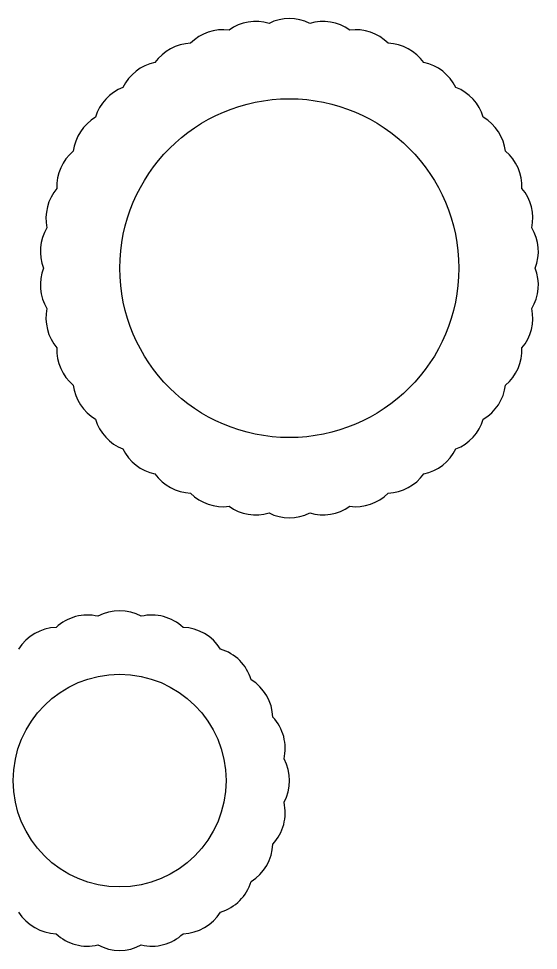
# Model space of a CAD drawing. Extents: x -960 to -427, y -189 to 47.
# Drawn here: x -558.7 to -426.8, y -189.5 to 47 of the extents above; entities that cross this region are included whole.
import ezdxf

# ---------------------------------------------------------------- set-up
doc = ezdxf.new("R2010")
doc.units = 0
doc.layers.get('0').update_dxf_attribs({"linetype": 'CONTINUOUS'})

msp = doc.modelspace()

# ---------------------------------------------------------------- linework, layer by layer
for centre, radius in [((-489.974972, -16.327228), 43), ((-533.045967, -146.388199), 27)]:
    msp.add_circle(centre, radius)
for centre, start, end in [((-498.48517, 34.671595), 73.211108, 125.736261), ((-489.974972, 35.37677), 63.737423, 116.262577), ((-481.464773, 34.671595), 54.263739, 106.788892), ((-506.763232, 32.575305), 82.684792, 135.209945), ((-473.186711, 32.575305), 44.790055, 97.315208), ((-514.583355, 29.145081), 92.158476, 144.683629), ((-465.366588, 29.145081), 35.316371, 87.841524), ((-521.732225, 24.474491), 101.63216, 154.157313), ((-458.217718, 24.474491), 25.842687, 78.36784), ((-528.014839, 18.690937), 111.105845, 163.630998), ((-451.935104, 18.690937), 16.369002, 68.894155), ((-533.259826, 11.952178), 120.579529, 173.104682), ((-446.690117, 11.952178), 6.895318, 59.420471), ((-537.324114, 4.442031), 130.053213, 182.578366), ((-442.625829, 4.442031), 357.421634, 49.946787), ((-540.096841, -3.634647), 139.526897, 192.05205), ((-439.853102, -3.634647), 347.94795, 40.473103), ((-541.502375, -12.057546), 149.000581, 201.525734), ((-438.447568, -12.057546), 338.474266, 30.999419), ((-541.502375, -20.596911), 158.474266, 210.999419), ((-438.447568, -20.596911), 329.000581, 21.525734), ((-540.096841, -29.01981), 167.94795, 220.473103), ((-439.853102, -29.01981), 319.526897, 12.05205), ((-537.324114, -37.096488), 177.421634, 229.946787), ((-442.625829, -37.096488), 310.053213, 2.578366), ((-533.259826, -44.606635), 186.895318, 239.420471), ((-446.690117, -44.606635), 300.579529, 353.104682), ((-528.014839, -51.345394), 196.369002, 248.894155), ((-451.935104, -51.345394), 291.105845, 343.630998), ((-521.732225, -57.128948), 205.842687, 258.36784), ((-458.217718, -57.128948), 281.63216, 334.157313), ((-514.583355, -61.799538), 215.316371, 267.841524), ((-465.366588, -61.799538), 272.158476, 324.683629), ((-506.763232, -65.229762), 224.790055, 277.315208), ((-473.186711, -65.229762), 262.684792, 315.209945), ((-498.48517, -67.326052), 234.263739, 286.788892), ((-481.464773, -67.326052), 253.211108, 305.736261), ((-489.974972, -68.031227), 243.737423, 296.262577), ((-533.045967, -114.933705), 61.840008, 118.159992), ((-541.186989, -116.005491), 76.840008, 133.159992), ((-524.904945, -116.005491), 46.840008, 103.159992), ((-548.773214, -119.147808), 91.840008, 148.159992), ((-517.31872, -119.147808), 31.840008, 88.159992), ((-510.804281, -124.146513), 16.840008, 73.159992), ((-505.805576, -130.660952), 1.840008, 58.159992), ((-502.663259, -138.247177), 346.840008, 43.159992), ((-501.591473, -146.388199), 331.840008, 28.159992), ((-502.663259, -154.529221), 316.840008, 13.159992), ((-505.805576, -162.115446), 301.840008, 358.159992), ((-510.804281, -168.629885), 286.840008, 343.159992), ((-548.773214, -173.62859), 211.840008, 268.159992), ((-517.31872, -173.62859), 271.840008, 328.159992), ((-541.186989, -176.770908), 226.840008, 283.159992), ((-524.904945, -176.770908), 256.840008, 313.159992), ((-533.045967, -177.842694), 241.840008, 298.159992)]:
    msp.add_arc(centre, 11.636577, start, end)

doc.saveas('drawing.dxf')
